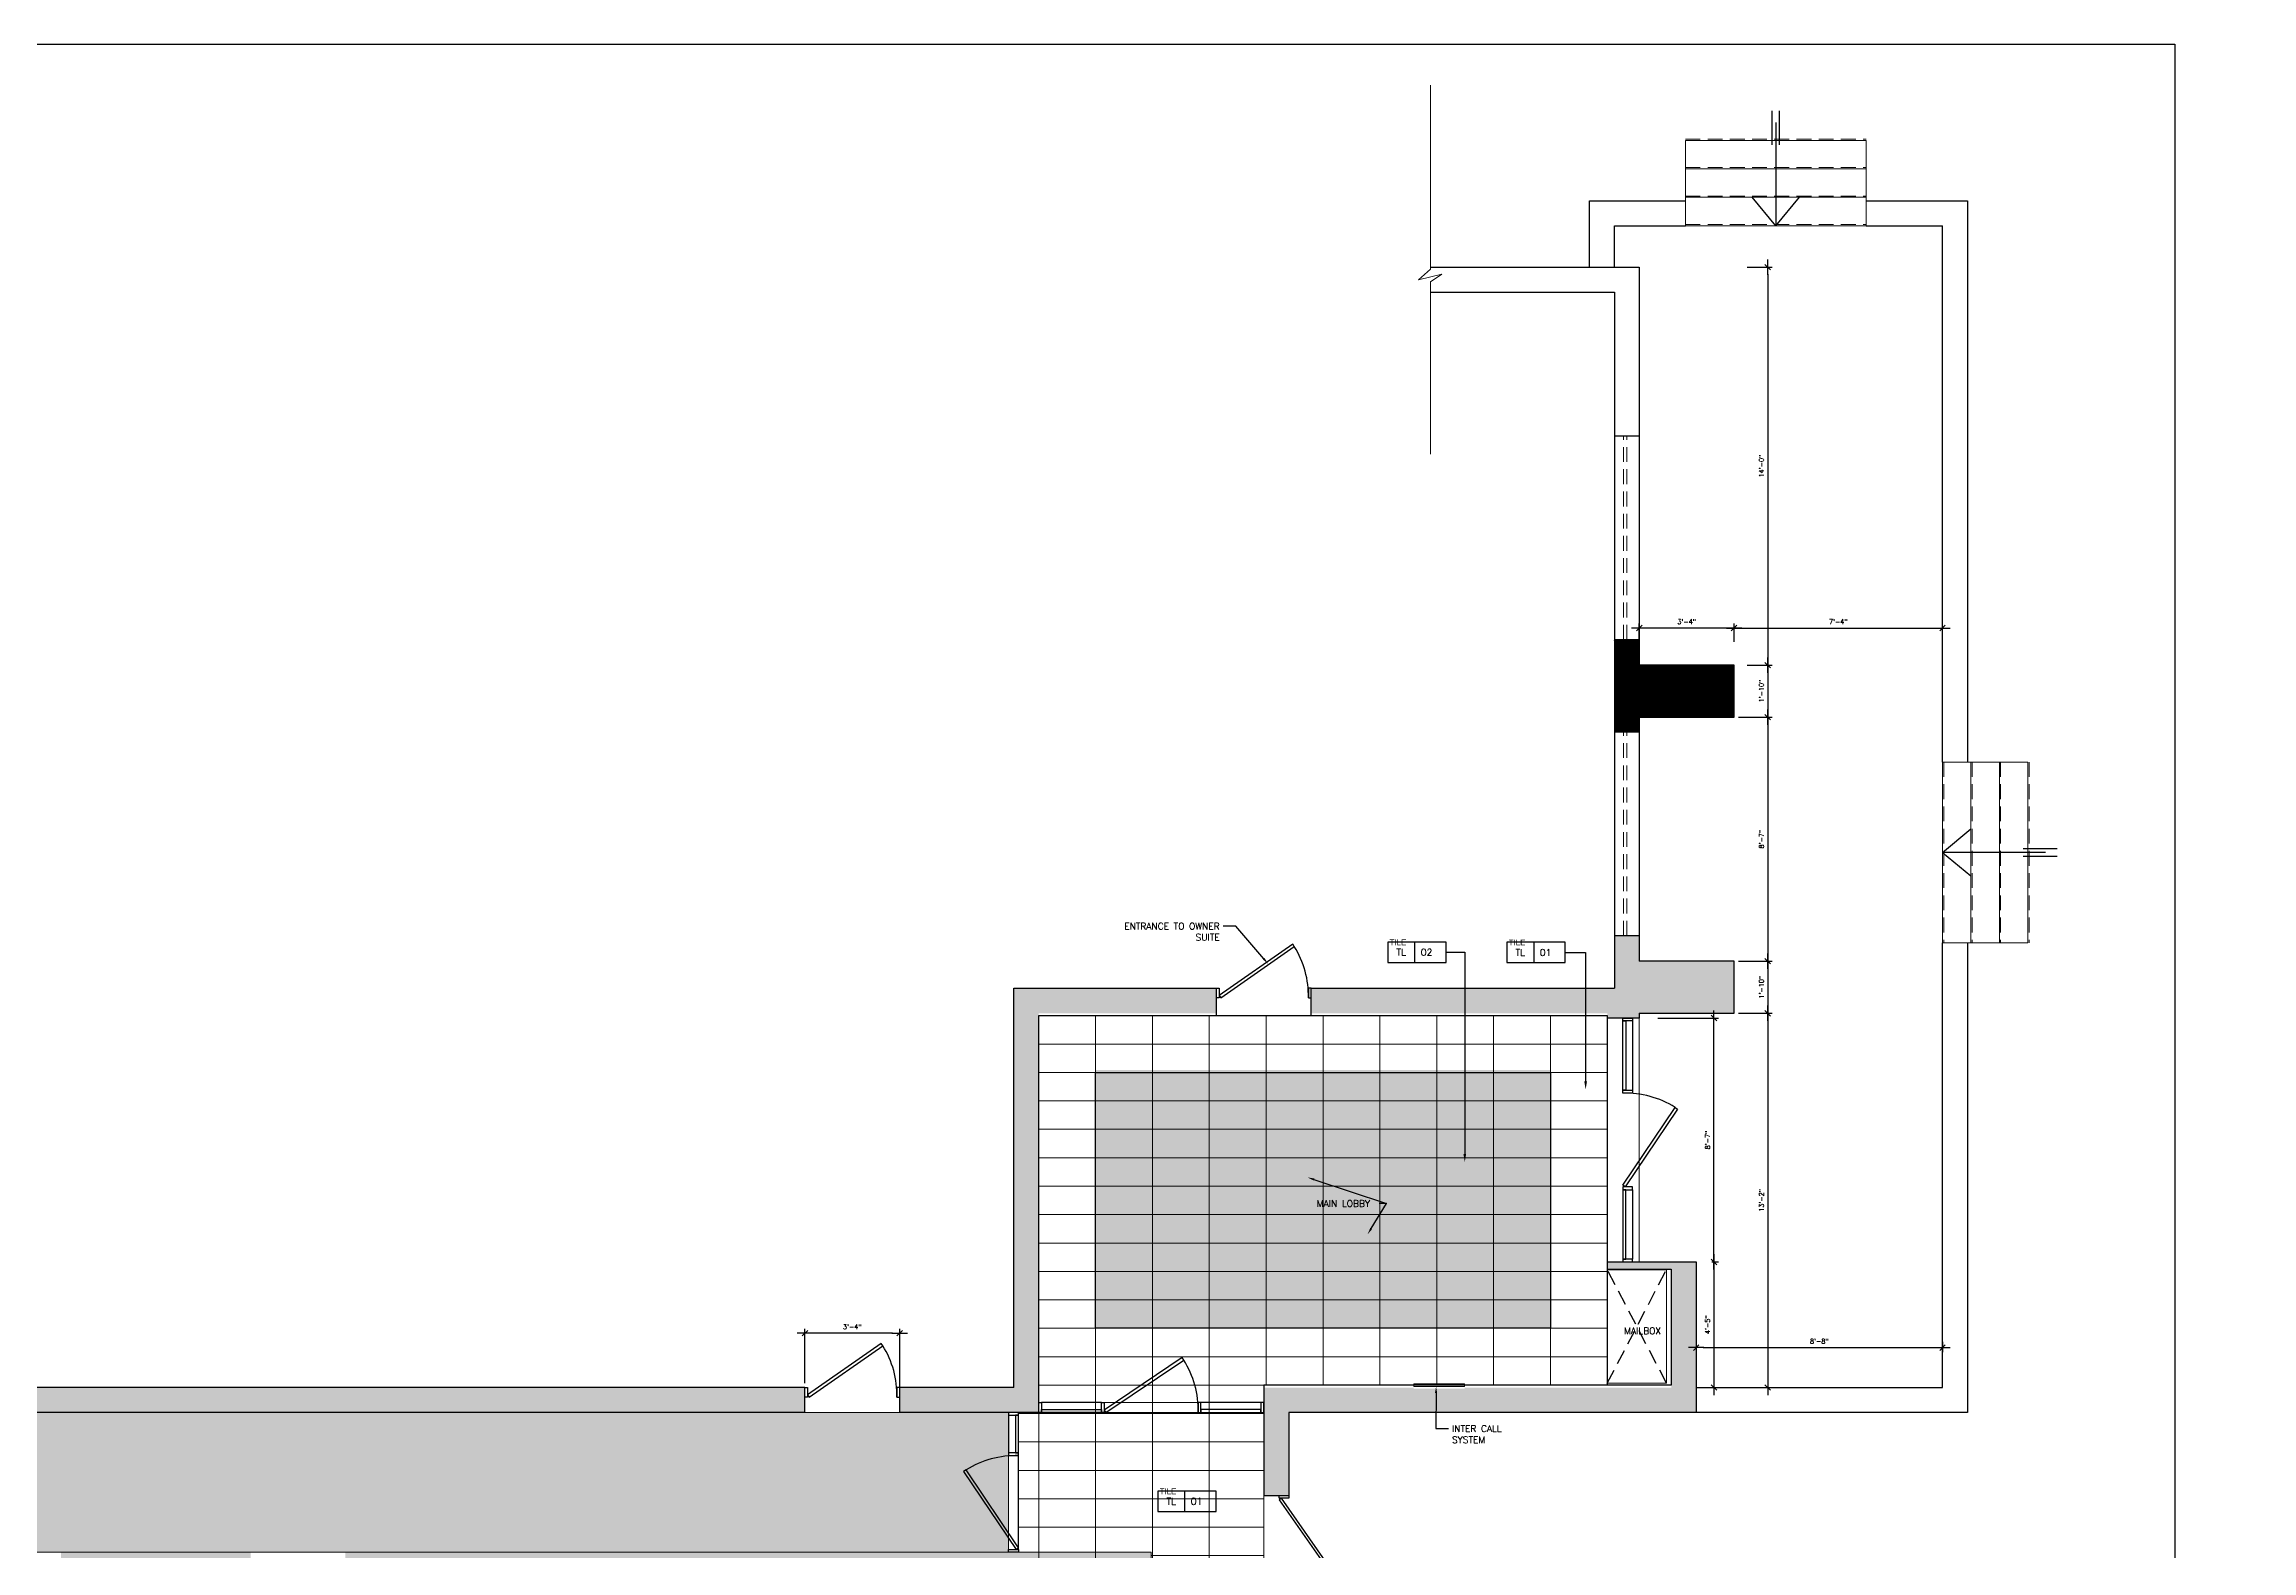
# Model space of a CAD drawing. Header units: inches. Extents: x -11160 to 9368, y -3485 to 2663.
# Drawn here: x 102 to 1034, y -1881 to -1245 of the extents above; entities that cross this region are included whole.
import ezdxf
from ezdxf import colors
from ezdxf.entities.mleader import LeaderData, LeaderLine
from ezdxf.enums import TextEntityAlignment as Align
from ezdxf.math import Vec2, Vec3

# ---------------------------------------------------------------- set-up
doc = ezdxf.new("R2018")
doc.units = ezdxf.units.IN
doc.header["$MEASUREMENT"] = 0
doc.linetypes.add('CENTER', pattern=[2, 1.25, -0.25, 0.25, -0.25])
doc.linetypes.add('HIDDEN', pattern=[0.375, 0.25, -0.125])
for name, color, linetype in [('A-WALL', 4, 'Continuous'), ('A-WINDOW', 1, 'Continuous'), ('MD-FF-HATCH-6', 8, 'Continuous'), ('SM-A-NOTE', 2, 'Continuous'), ('SM-COM-GRID', 8, 'CENTER'), ('SM-COM-PLUMBING', 2, 'Continuous'), ('SM-FF-HATCH', 8, 'Continuous'), ('SM-FF-IDEN', 2, 'Continuous'), ('SM-RCP-TEXT', 2, 'Continuous'), ('YP-DOOR', 1, 'Continuous')]:
    doc.layers.add(name, color=color, linetype=linetype)
doc.layers.add('D-D FLOOR', color=2, linetype='Continuous', lineweight=9)
doc.layers.add('I-8-Gray', color=1, linetype='Continuous', lineweight=9)
doc.styles.add('SM-LEADER-00', font='romans.shx')
doc.styles.add('SMI-24', font='romans.shx', dxfattribs={"height": 2})
doc.styles.add('SMM-1', font='romans.shx', dxfattribs={"height": 2})
doc.dimstyles.new('SMI-24', dxfattribs={"dimscale": 24, "dimtxt": 2, "dimasz": 0.125, "dimexe": 0.078125, "dimexo": 0.078125, "dimgap": 0.0625, "dimtad": 1, "dimdec": 3, "dimrnd": 0.25, "dimzin": 3, "dimdsep": 46, "dimlunit": 4, "dimtxsty": 'SMI-24', "dimblk": 'SMI-thick', "dimcen": 0.09375, "dimclrd": 1, "dimclre": 1, "dimclrt": 2, "dimadec": 0, "dimazin": 0, "dimtfac": 0.09375, "dimtdec": 3, "dimtmove": 2, "dimatfit": 3, "dimfxl": 0.078125, "dimfrac": 2, "dimtolj": 1, "dimtzin": 3, "dimarcsym": 0})

# ---------------------------------------------------------------- blocks, each defined once
blk = doc.blocks.new('SMI-thick')
at = {"color": 0, "linetype": 'Continuous'}
blk.add_line((-1.08, 0), (1.08, 0), dxfattribs=at)
at = {"color": 4, "linetype": 'Continuous'}
blk.add_line((0.39, 0.39), (-0.39, -0.39), dxfattribs=at)
blk = doc.blocks.new('*D369')
at = {"layer": 'A-WALL', "color": 1, "lineweight": -2, "transparency": 16777216}
for p, q in [((783.13, -1655.87), (808.64, -1655.87)), ((806.77, -1755.87), (806.77, -1658.87)), ((805.83, -1758.87), (808.64, -1758.87))]:
    blk.add_line(p, q, dxfattribs=at)
at = {"layer": 'Defpoints', "color": 0, "transparency": 16777216}
for p in [(781.25, -1655.87), (806.77, -1655.87), (803.95, -1758.87)]:
    blk.add_point(p, dxfattribs=at)
at = {"layer": 'A-WALL', "color": 1, "lineweight": -2, "transparency": 16777216, "xscale": 3, "yscale": 3, "zscale": 3}
for p, rotation in [((806.77, -1655.87), 90), ((806.77, -1758.87), 270)]:
    blk.add_blockref('SMI-thick', p, dxfattribs=dict(at, rotation=rotation))
at = {"layer": 'A-WALL', "color": 2, "transparency": 16777216, "insert": (804.08, -1707.37), "char_height": 2, "attachment_point": 5, "rotation": 90, "style": 'SMI-24'}
blk.add_mtext('\\A1;8\'-7"', dxfattribs=at)
blk = doc.blocks.new('*D370')
at = {"layer": 'A-WALL', "color": 1, "lineweight": -2, "transparency": 16777216}
for p, q in [((805.83, -1758.87), (808.64, -1758.87)), ((806.77, -1761.87), (806.77, -1808.87)), ((804.69, -1811.87), (808.64, -1811.87))]:
    blk.add_line(p, q, dxfattribs=at)
at = {"layer": 'Defpoints', "color": 0, "transparency": 16777216}
for p in [(803.95, -1758.87), (802.82, -1811.87), (806.77, -1811.87)]:
    blk.add_point(p, dxfattribs=at)
at = {"layer": 'A-WALL', "color": 1, "lineweight": -2, "transparency": 16777216, "xscale": 3, "yscale": 3, "zscale": 3}
for p, rotation in [((806.77, -1758.87), 90), ((806.77, -1811.87), 270)]:
    blk.add_blockref('SMI-thick', p, dxfattribs=dict(at, rotation=rotation))
at = {"layer": 'A-WALL', "color": 2, "transparency": 16777216, "insert": (804.08, -1785.37), "char_height": 2, "attachment_point": 5, "rotation": 90, "style": 'SMI-24'}
blk.add_mtext('\\A1;4\'-5"', dxfattribs=at)
blk = doc.blocks.new('*D331')
at = {"layer": 'A-WALL', "color": 1, "lineweight": -2, "transparency": 16777216}
for p, q in [((820.74, -1338.87), (831.34, -1338.87)), ((829.47, -1341.87), (829.47, -1503.87)), ((820.74, -1506.87), (831.34, -1506.87))]:
    blk.add_line(p, q, dxfattribs=at)
at = {"layer": 'Defpoints', "color": 0, "transparency": 16777216}
for p in [(818.86, -1338.87), (818.86, -1506.87), (829.47, -1506.87)]:
    blk.add_point(p, dxfattribs=at)
at = {"layer": 'A-WALL', "color": 1, "lineweight": -2, "transparency": 16777216, "xscale": 3, "yscale": 3, "zscale": 3}
for p, rotation in [((829.47, -1338.87), 90), ((829.47, -1506.87), 270)]:
    blk.add_blockref('SMI-thick', p, dxfattribs=dict(at, rotation=rotation))
at = {"layer": 'A-WALL', "color": 2, "transparency": 16777216, "insert": (826.78, -1422.87), "char_height": 2, "attachment_point": 5, "rotation": 90, "style": 'SMI-24'}
blk.add_mtext('\\A1;14\'-0"', dxfattribs=at)
blk = doc.blocks.new('*D332')
at = {"layer": 'A-WALL', "color": 1, "lineweight": -2, "transparency": 16777216}
for p, q in [((820.74, -1506.87), (831.34, -1506.87)), ((829.47, -1509.87), (829.47, -1525.87)), ((817.12, -1528.87), (831.34, -1528.87))]:
    blk.add_line(p, q, dxfattribs=at)
at = {"layer": 'Defpoints', "color": 0, "transparency": 16777216}
for p in [(818.86, -1506.87), (815.25, -1528.87), (829.47, -1528.87)]:
    blk.add_point(p, dxfattribs=at)
at = {"layer": 'A-WALL', "color": 1, "lineweight": -2, "transparency": 16777216, "xscale": 3, "yscale": 3, "zscale": 3}
for p, rotation in [((829.47, -1506.87), 90), ((829.47, -1528.87), 270)]:
    blk.add_blockref('SMI-thick', p, dxfattribs=dict(at, rotation=rotation))
at = {"layer": 'A-WALL', "color": 2, "transparency": 16777216, "insert": (826.78, -1517.87), "char_height": 2, "attachment_point": 5, "rotation": 90, "style": 'SMI-24'}
blk.add_mtext('\\A1;1\'-10"', dxfattribs=at)
blk = doc.blocks.new('*D333')
at = {"layer": 'A-WALL', "color": 1, "lineweight": -2, "transparency": 16777216}
for p, q in [((817.12, -1528.87), (831.34, -1528.87)), ((829.47, -1531.87), (829.47, -1628.87)), ((817.12, -1631.87), (831.34, -1631.87))]:
    blk.add_line(p, q, dxfattribs=at)
at = {"layer": 'Defpoints', "color": 0, "transparency": 16777216}
for p in [(815.25, -1528.87), (815.25, -1631.87), (829.47, -1631.87)]:
    blk.add_point(p, dxfattribs=at)
at = {"layer": 'A-WALL', "color": 1, "lineweight": -2, "transparency": 16777216, "xscale": 3, "yscale": 3, "zscale": 3}
for p, rotation in [((829.47, -1528.87), 90), ((829.47, -1631.87), 270)]:
    blk.add_blockref('SMI-thick', p, dxfattribs=dict(at, rotation=rotation))
at = {"layer": 'A-WALL', "color": 2, "transparency": 16777216, "insert": (826.78, -1580.37), "char_height": 2, "attachment_point": 5, "rotation": 90, "style": 'SMI-24'}
blk.add_mtext('\\A1;8\'-7"', dxfattribs=at)
blk = doc.blocks.new('*D334')
at = {"layer": 'A-WALL', "color": 1, "lineweight": -2, "transparency": 16777216}
for p, q in [((817.12, -1631.87), (831.34, -1631.87)), ((829.47, -1634.87), (829.47, -1650.87)), ((817.12, -1653.87), (831.34, -1653.87))]:
    blk.add_line(p, q, dxfattribs=at)
at = {"layer": 'Defpoints', "color": 0, "transparency": 16777216}
for p in [(815.25, -1631.87), (815.25, -1653.87), (829.47, -1653.87)]:
    blk.add_point(p, dxfattribs=at)
at = {"layer": 'A-WALL', "color": 1, "lineweight": -2, "transparency": 16777216, "xscale": 3, "yscale": 3, "zscale": 3}
for p, rotation in [((829.47, -1631.87), 90), ((829.47, -1653.87), 270)]:
    blk.add_blockref('SMI-thick', p, dxfattribs=dict(at, rotation=rotation))
at = {"layer": 'A-WALL', "color": 2, "transparency": 16777216, "insert": (826.78, -1642.87), "char_height": 2, "attachment_point": 5, "rotation": 90, "style": 'SMI-24'}
blk.add_mtext('\\A1;1\'-10"', dxfattribs=at)
blk = doc.blocks.new('*D335')
at = {"layer": 'A-WALL', "color": 1, "lineweight": -2, "transparency": 16777216}
for p, q in [((817.12, -1653.87), (831.34, -1653.87)), ((829.47, -1656.87), (829.47, -1808.87)), ((815.49, -1811.87), (831.34, -1811.87))]:
    blk.add_line(p, q, dxfattribs=at)
at = {"layer": 'Defpoints', "color": 0, "transparency": 16777216}
for p in [(815.25, -1653.87), (813.61, -1811.87), (829.47, -1811.87)]:
    blk.add_point(p, dxfattribs=at)
at = {"layer": 'A-WALL', "color": 1, "lineweight": -2, "transparency": 16777216, "xscale": 3, "yscale": 3, "zscale": 3}
for p, rotation in [((829.47, -1653.87), 90), ((829.47, -1811.87), 270)]:
    blk.add_blockref('SMI-thick', p, dxfattribs=dict(at, rotation=rotation))
at = {"layer": 'A-WALL', "color": 2, "transparency": 16777216, "insert": (826.78, -1732.87), "char_height": 2, "attachment_point": 5, "rotation": 90, "style": 'SMI-24'}
blk.add_mtext('\\A1;13\'-2"', dxfattribs=at)
blk = doc.blocks.new('*D336')
at = {"layer": 'A-WALL', "color": 1, "lineweight": -2, "transparency": 16777216}
for p, q in [((799.25, -1792.53), (799.25, -1796.89)), ((802.25, -1795.02), (900.25, -1795.02)), ((903.25, -1792.53), (903.25, -1796.89))]:
    blk.add_line(p, q, dxfattribs=at)
at = {"layer": 'Defpoints', "color": 0, "transparency": 16777216}
for p in [(799.25, -1790.65), (903.25, -1790.65), (903.25, -1795.02)]:
    blk.add_point(p, dxfattribs=at)
at = {"layer": 'A-WALL', "color": 1, "lineweight": -2, "transparency": 16777216, "xscale": 3, "yscale": 3, "zscale": 3, "rotation": 180}
blk.add_blockref('SMI-thick', (799.25, -1795.02), dxfattribs=at)
at = {"layer": 'A-WALL', "color": 1, "lineweight": -2, "transparency": 16777216, "xscale": 3, "yscale": 3, "zscale": 3}
blk.add_blockref('SMI-thick', (903.25, -1795.02), dxfattribs=at)
at = {"layer": 'A-WALL', "color": 2, "transparency": 16777216, "insert": (851.25, -1792.33), "char_height": 2, "attachment_point": 5, "style": 'SMI-24'}
blk.add_mtext('\\A1;8\'-8"', dxfattribs=at)
blk = doc.blocks.new('*D337')
at = {"layer": 'A-WALL', "color": 1, "lineweight": -2, "transparency": 16777216}
for p, q in [((775.25, -1497.01), (775.25, -1489.36)), ((815.25, -1497.01), (815.25, -1489.36)), ((812.25, -1491.23), (778.25, -1491.23))]:
    blk.add_line(p, q, dxfattribs=at)
at = {"layer": 'Defpoints', "color": 0, "transparency": 16777216}
for p in [(775.25, -1491.23), (775.25, -1498.89), (815.25, -1498.89)]:
    blk.add_point(p, dxfattribs=at)
at = {"layer": 'A-WALL', "color": 1, "lineweight": -2, "transparency": 16777216, "xscale": 3, "yscale": 3, "zscale": 3, "rotation": 180}
blk.add_blockref('SMI-thick', (775.25, -1491.23), dxfattribs=at)
at = {"layer": 'A-WALL', "color": 1, "lineweight": -2, "transparency": 16777216, "xscale": 3, "yscale": 3, "zscale": 3}
blk.add_blockref('SMI-thick', (815.25, -1491.23), dxfattribs=at)
at = {"layer": 'A-WALL', "color": 2, "transparency": 16777216, "insert": (795.25, -1488.54), "char_height": 2, "attachment_point": 5, "style": 'SMI-24'}
blk.add_mtext('\\A1;3\'-4"', dxfattribs=at)
blk = doc.blocks.new('*D338')
at = {"layer": 'A-WALL', "color": 1, "lineweight": -2, "transparency": 16777216}
for p, q in [((815.25, -1497.01), (815.25, -1489.36)), ((818.25, -1491.23), (900.25, -1491.23))]:
    blk.add_line(p, q, dxfattribs=at)
at = {"layer": 'Defpoints', "color": 0, "transparency": 16777216}
for p in [(815.25, -1498.89), (903.25, -1491.23), (903.25, -1491.23)]:
    blk.add_point(p, dxfattribs=at)
at = {"layer": 'A-WALL', "color": 1, "lineweight": -2, "transparency": 16777216, "xscale": 3, "yscale": 3, "zscale": 3, "rotation": 180}
blk.add_blockref('SMI-thick', (815.25, -1491.23), dxfattribs=at)
at = {"layer": 'A-WALL', "color": 1, "lineweight": -2, "transparency": 16777216, "xscale": 3, "yscale": 3, "zscale": 3}
blk.add_blockref('SMI-thick', (903.25, -1491.23), dxfattribs=at)
at = {"layer": 'A-WALL', "color": 2, "transparency": 16777216, "insert": (859.25, -1488.54), "char_height": 2, "attachment_point": 5, "style": 'SMI-24'}
blk.add_mtext('\\A1;7\'-4"', dxfattribs=at)
blk = doc.blocks.new('*D368')
at = {"layer": 'A-WALL', "color": 1, "lineweight": -2, "transparency": 16777216}
for p, q in [((423.06, -1810), (423.06, -1787.05)), ((460.06, -1788.93), (426.06, -1788.93)), ((463.06, -1820.56), (463.06, -1787.05))]:
    blk.add_line(p, q, dxfattribs=at)
at = {"layer": 'Defpoints', "color": 0, "transparency": 16777216}
for p in [(423.06, -1788.93), (423.06, -1811.87), (463.06, -1822.43)]:
    blk.add_point(p, dxfattribs=at)
at = {"layer": 'A-WALL', "color": 1, "lineweight": -2, "transparency": 16777216, "xscale": 3, "yscale": 3, "zscale": 3, "rotation": 180}
blk.add_blockref('SMI-thick', (423.06, -1788.93), dxfattribs=at)
at = {"layer": 'A-WALL', "color": 1, "lineweight": -2, "transparency": 16777216, "xscale": 3, "yscale": 3, "zscale": 3}
blk.add_blockref('SMI-thick', (463.06, -1788.93), dxfattribs=at)
at = {"layer": 'A-WALL', "color": 2, "transparency": 16777216, "insert": (443.06, -1786.24), "char_height": 2, "attachment_point": 5, "style": 'SMI-24'}
blk.add_mtext('\\A1;3\'-4"', dxfattribs=at)
blk = doc.blocks.new('*U372')
at = {"color": 1}
blk.add_line((7.93, 3.02), (7.93, -2.98), dxfattribs=at)
at = {"color": 0}
blk.add_lwpolyline([(0, -2.98), (17.23, -2.98), (17.23, 3.02), (0, 3.02)], close=True, dxfattribs=at)
at = {"color": 1, "linetype": 'ByBlock'}
for points in [[(17.23, 0.02), (22.71, 0.02)], [(22.71, 0.02), (22.71, -59.43)]]:
    blk.add_lwpolyline(points, dxfattribs=at)
blk.add_lwpolyline([(22.71, -59.43, 0.8, 0, 0), (22.71, -61.84, 0, 0, 0)], format="xyseb", dxfattribs=at)
at = {"color": 2, "lineweight": 30, "flags": 104}
blk.add_attdef('NAME', text='', height=2, dxfattribs=at).set_placement((0.57, 3.83), align=Align.BOTTOM_LEFT)
at = {"color": 2, "style": 'SMM-1'}
blk.add_attdef('TYP', text='', height=2, dxfattribs=at).set_placement((3.96, 0.02), align=Align.MIDDLE_CENTER)
blk.add_attdef('XXX', text='', height=2, dxfattribs=at).set_placement((9.73, 0.02), align=Align.MIDDLE_LEFT)
blk = doc.blocks.new('*U373')
at = {"color": 1}
blk.add_line((7.93, 3.02), (7.93, -2.98), dxfattribs=at)
at = {"color": 0}
blk.add_lwpolyline([(0, -2.98), (17.23, -2.98), (17.23, 3.02), (0, 3.02)], close=True, dxfattribs=at)
at = {"color": 1, "linetype": 'ByBlock'}
for points in [[(17.23, 0.02), (23.24, 0.02)], [(23.24, 0.02), (23.24, -37.95)]]:
    blk.add_lwpolyline(points, dxfattribs=at)
blk.add_lwpolyline([(23.24, -37.95, 0.8, 0, 0), (23.24, -40.36, 0, 0, 0)], format="xyseb", dxfattribs=at)
at = {"color": 2, "lineweight": 30, "flags": 104}
blk.add_attdef('NAME', text='', height=2, dxfattribs=at).set_placement((0.57, 3.83), align=Align.BOTTOM_LEFT)
at = {"color": 2, "style": 'SMM-1'}
blk.add_attdef('TYP', text='', height=2, dxfattribs=at).set_placement((3.96, 0.02), align=Align.MIDDLE_CENTER)
blk.add_attdef('XXX', text='', height=2, dxfattribs=at).set_placement((9.73, 0.02), align=Align.MIDDLE_LEFT)
blk = doc.blocks.new('*U374')
at = {"color": 1}
blk.add_line((7.93, 3.02), (7.93, -2.98), dxfattribs=at)
at = {"color": 0}
blk.add_lwpolyline([(0, -2.98), (17.23, -2.98), (17.23, 3.02), (0, 3.02)], close=True, dxfattribs=at)
at = {"color": 2, "lineweight": 30, "flags": 104}
blk.add_attdef('NAME', text='', height=2, dxfattribs=at).set_placement((0.57, 3.83), align=Align.BOTTOM_LEFT)
at = {"color": 2, "style": 'SMM-1'}
blk.add_attdef('TYP', text='', height=2, dxfattribs=at).set_placement((3.96, 0.02), align=Align.MIDDLE_CENTER)
blk.add_attdef('XXX', text='', height=2, dxfattribs=at).set_placement((9.73, 0.02), align=Align.MIDDLE_LEFT)

msp = doc.modelspace()

# ---------------------------------------------------------------- hatches: boundary and pattern name
at = {"layer": 'A-WALL'}
h = msp.add_hatch(dxfattribs=at)
h.set_pattern_fill('DOTS', color=8, scale=20, angle=315)
h.paths.add_polyline_path([(545.74662, -1786.87117), (737.74662, -1786.87117), (737.74662, -1677.87117), (545.74662, -1677.87117)])
at = {"layer": 'D-D FLOOR'}
h = msp.add_hatch(dxfattribs=at)
h.set_pattern_fill('ANSI31', color=256, scale=96, angle=315)
h.set_pattern_definition([(0, (737.747, -1726.871), (3e-15, 12), [])])
h.paths.add_polyline_path([(521.74662, -1786.87117), (521.74662, -1795.26906), (521.74662, -1822.43224), (513.24661, -1822.43224), (513.24661, -1822.43224), (513.24662, -1880.8391), (569.24662, -1881.43224), (569.24662, -2001.43224), (616.74662, -2001.43224), (616.74662, -1811.87117), (761.74662, -1811.87117), (761.74662, -1653.8721), (521.74662, -1654.3745)])
h = msp.add_hatch(dxfattribs=at)
h.set_pattern_fill('ANSI31', color=256, scale=192, angle=45)
h.set_pattern_definition([(90, (641.747, -1677.87), (-24, 0), [])])
h.paths.add_polyline_path([(634.34231, -1714.38494), (636.64231, -1714.38494), (549.19662, -1714.19644), (546.89662, -1714.19644)], flags=16)
h.paths.add_polyline_path([(761.74662, -1810.87117), (761.74662, -1654.87117), (513.24661, -1654.87118), (513.24661, -2000.69513), (616.74662, -2000.69513), (616.74662, -1810.87117)])
h = msp.add_hatch(dxfattribs=at)
h.set_pattern_fill('GEOL4', color=8, scale=20, pattern_type=2)
h.set_pattern_definition([(0, (0, 2), (10, 4), [8, -12]), (90, (2, 0), (-10, 4), [2, -8, 2, -4]), (90, (6, 2), (-10, 4), [2, -4, 2, -8]), (90, (0.6, 1.1), (-2.5, 10), [0, -1.8, 0, -2.2, 0, -2]), (90, (1.8, 0.9), (-2.5, 10), [0, -1.8, 0, -1.8, 0, -2.4])])
h.paths.add_polyline_path([(509.06126, -1822.43224), (-663.93873, -1822.43224), (-663.93873, -1881.43224), (509.06126, -1881.43224)])
at = {"layer": 'SM-COM-GRID'}
h = msp.add_hatch(dxfattribs=at)
h.set_pattern_fill('ANSI31', color=256)
h.paths.add_polyline_path([(815.24662, -1506.87117), (775.24662, -1506.87117), (775.24662, -1496.08522), (764.74662, -1496.08522), (764.74662, -1535.01462), (775.24662, -1535.01462), (775.24662, -1528.87117), (815.24662, -1528.87117)])
h = msp.add_hatch(dxfattribs=at)
h.set_pattern_fill('ANSI31', color=256)
h.paths.add_polyline_path([(521.74662, -1653.87117), (596.74662, -1653.87117), (596.74662, -1643.3101), (511.18555, -1643.3101), (511.18555, -1811.87117), (463.06126, -1811.87117), (463.06126, -1815.97374), (463.06126, -1822.43224), (509.06126, -1822.43224), (521.74662, -1822.43224)])
h.paths.add_polyline_path([(701.58013, -1643.3101), (636.74662, -1643.3101), (636.74662, -1647.41268), (636.74662, -1653.87117), (701.58013, -1653.87117)])
h.paths.add_polyline_path([(752.59653, -1643.3101), (701.58013, -1643.3101), (701.58013, -1653.87117), (752.59653, -1653.87117)])
h.paths.add_polyline_path([(815.24662, -1631.87117), (775.24662, -1631.87117), (775.24662, -1621.08522), (764.74662, -1621.08522), (764.74662, -1643.3101), (752.59653, -1643.3101), (752.59653, -1653.87117), (761.74662, -1653.87117), (761.74662, -1655.87117), (775.24662, -1655.87117), (775.24662, -1653.87117), (815.24662, -1653.87117)])
h.paths.add_polyline_path([(799.24662, -1758.87117), (761.74662, -1758.87117), (761.74662, -1761.93399), (788.74662, -1761.93399), (788.74662, -1811.87117), (701.4761, -1811.87117), (701.4761, -1812.41768), (680.01714, -1812.41768), (680.01714, -1811.87117), (616.74662, -1811.87117), (616.74662, -1857.43224), (627.30769, -1857.43224), (627.30769, -1822.43224), (799.24662, -1822.43224)])
h.paths.add_polyline_path([(627.30769, -1897.43224), (623.20512, -1897.43224), (616.74662, -1897.43224), (616.74662, -2001.43224), (616.74662, -2137.61759), (627.30769, -2137.61759)])
h.paths.add_polyline_path([(569.24662, -1881.43224), (521.74662, -1881.43224), (521.74662, -1886.43224), (564.24662, -1886.43224), (564.24662, -1897.93224), (569.24662, -1897.93224)])
h.paths.add_polyline_path([(569.24662, -1925.43224), (566.4261, -1925.43224), (564.24662, -1925.43224), (564.24662, -1983.8768), (569.24662, -1980.88755)])
h.paths.add_polyline_path([(569.24662, -1980.88755), (564.24662, -1983.8768), (564.24662, -2001.43224), (569.24662, -2001.43224)])
h.paths.add_polyline_path([(423.06126, -1811.87117), (18.06126, -1811.87117), (18.06126, -1815.97374), (18.06126, -1822.43224), (423.06126, -1822.43224)])
h.paths.add_polyline_path([(-21.93874, -1811.87117), (-66.93874, -1811.87117), (-66.93874, -1822.43224), (-21.93874, -1822.43224)])
h.paths.add_polyline_path([(-185.99981, -1569.87117), (-162.99981, -1569.87117), (-162.99981, -1559.3101), (-196.56087, -1559.3101), (-196.56087, -1811.87117), (-185.99981, -1811.87117)])
h.paths.add_polyline_path([(-108.99981, -1747.37117), (-185.99981, -1747.37117), (-185.99981, -1752.37117), (-108.99981, -1752.37117)])
h.paths.add_polyline_path([(-108.99981, -1780.37117), (-111.87161, -1780.37117), (-113.99981, -1780.37117), (-113.99981, -1811.87117), (-108.99981, -1811.87117)])
h.paths.add_polyline_path([(-44.43874, -1559.3101), (-90.99981, -1559.3101), (-90.99981, -1569.87117), (-54.99981, -1569.87117), (-54.99981, -1811.87117), (-44.43874, -1811.87117)])
h.paths.add_polyline_path([(-106.93874, -1811.87117), (-518.93874, -1811.87117), (-518.93874, -1815.97374), (-518.93874, -1822.43224), (-106.93874, -1822.43224), (-106.93874, -1818.32967)])
h.paths.add_polyline_path([(-141.93873, -1887.89074), (-141.93873, -1881.43224), (-591.93873, -1881.43224), (-591.93873, -1891.99331), (-141.93873, -1891.99331)])
h.paths.add_polyline_path([(69.06127, -1887.89074), (69.06127, -1881.43224), (-101.93873, -1881.43224), (-101.93873, -1891.99331), (69.06127, -1891.99331)])
h.paths.add_polyline_path([(189.06127, -1887.89074), (189.06127, -1881.43224), (109.06127, -1881.43224), (109.06127, -1891.99331), (189.06127, -1891.99331)])
h.paths.add_polyline_path([(521.74662, -1881.43224), (513.24662, -1881.43224), (229.06127, -1881.43224), (229.06127, -1891.99331), (511.18555, -1891.99331), (511.18555, -2137.61759), (521.74662, -2137.61759), (521.74662, -2133.43224)])

# ---------------------------------------------------------------- linework, layer by layer
at = {"layer": 'A-WALL'}
for p, q in [((687.1617, -1338.87117), (775.24662, -1338.87117)), ((687.11198, -1349.37117), (764.74662, -1349.37117)), ((764.74662, -1349.37117), (764.74662, -1643.3101)), ((764.74662, -1410.01462), (775.24662, -1410.01462)), ((764.74662, -1496.08522), (775.24662, -1496.08522)), ((764.74662, -1535.01462), (775.24662, -1535.01462)), ((764.74662, -1621.08522), (775.24662, -1621.08522)), ((511.18555, -1811.87117), (511.18555, -1643.3101)), ((511.18555, -1643.3101), (596.74662, -1643.3101)), ((761.74662, -1654.87117), (761.74662, -1655.87117)), ((761.74662, -1758.87117), (761.74662, -1810.87117)), ((423.06126, -1811.87117), (18.06126, -1811.87117)), ((423.06126, -1822.43224), (423.06126, -1811.87117)), ((511.18555, -1811.87117), (463.06126, -1811.87117)), ((463.06126, -1822.43224), (463.06126, -1811.87117)), ((423.06126, -1822.43224), (18.06126, -1822.43224)), ((521.74662, -1822.43224), (463.06126, -1822.43224)), ((549.43649, -1822.43225), (589.05675, -1822.43224)), ((799.24662, -1822.43224), (627.30769, -1822.43224)), ((513.24662, -1880.24596), (513.24661, -1840.6257))]:
    msp.add_line(p, q, dxfattribs=at)
at = {"layer": 'A-WALL', "color": 2}
msp.add_line((799.24662, -1811.87117), (903.24662, -1811.87117), dxfattribs=at)
for points in [[(754.24662, -1338.87117), (754.24662, -1310.84414), (794.75128, -1310.84414)], [(871.00344, -1310.84414), (913.74662, -1310.84414), (913.74662, -1547.82349)], [(764.74662, -1338.87117), (764.74662, -1321.34414), (794.75128, -1321.34414)], [(871.00344, -1321.34414), (903.24662, -1321.34414)], [(903.24662, -1547.82349), (903.24662, -1321.34414)], [(913.74662, -1624.07564), (913.74662, -1822.43224), (799.24662, -1822.43224)], [(903.24662, -1811.87117), (903.24662, -1624.07564)]]:
    msp.add_lwpolyline(points, dxfattribs=at)
at = {"layer": 'A-WALL'}
for points in [[(775.24662, -1338.87117), (775.24662, -1506.87117)], [(775.24662, -1528.87117), (815.24662, -1528.87117), (815.24662, -1506.87117), (775.24662, -1506.87117)], [(775.24662, -1528.87117), (775.24662, -1631.87117)], [(775.24662, -1653.87117), (815.24662, -1653.87117), (815.24662, -1631.87117), (775.24662, -1631.87117)], [(596.74662, -1654.87117), (596.74662, -1643.3101)], [(636.74662, -1654.87117), (636.74662, -1643.3101)], [(636.74662, -1643.3101), (764.74662, -1643.3101)], [(521.74662, -1822.43224), (521.74662, -1654.87117), (596.74662, -1654.87117)], [(636.74662, -1654.87117), (761.74662, -1654.87117)], [(775.24662, -1653.87117), (775.24662, -1655.87117), (761.74662, -1655.87117)], [(761.74662, -1758.87117), (799.24662, -1758.87117)], [(799.24662, -1758.87117), (799.24662, -1822.43224)], [(788.74662, -1761.93399), (788.74662, -1810.87117), (616.74662, -1810.87117)], [(761.74662, -1761.93399), (788.74662, -1761.93399)], [(616.74662, -1810.87117), (616.74662, -1857.43224)], [(627.30769, -1822.43224), (627.30769, -1857.43224)], [(616.74662, -1857.43224), (627.30769, -1857.43224)], [(616.74662, -1857.43224), (627.30769, -1857.43224)]]:
    msp.add_lwpolyline(points, dxfattribs=at)
msp.add_lwpolyline([(545.74662, -1678.87117), (737.74662, -1678.87117), (737.74662, -1786.87117), (545.74662, -1786.87117)], close=True, dxfattribs=at)
at = {"layer": 'A-WALL', "color": 8}
for centre, radius, start, end in [((596.67791, -1646.38131), 38.91955, 358.48149077, 32.12821955), ((769.2978, -1727.25166), 39.70483, 57.87178045, 91.51850923), ((422.99256, -1814.94238), 38.91955, 358.48149077, 32.12821955), ((549.36639, -1821.38007), 39.70483, 358.48149077, 32.12821955), ((512.19445, -1880.31605), 39.70483, 88.48149077, 122.12821955)]:
    msp.add_arc(centre, radius, start, end, dxfattribs=at)
at = {"layer": 'A-WINDOW', "color": 3}
for points in [[(597.90944, -1643.3101), (597.90944, -1647.41268), (596.74662, -1647.41268), (596.74662, -1643.3101)], [(635.5838, -1643.3101), (635.5838, -1647.41268), (636.74662, -1647.41268), (636.74662, -1643.3101)], [(772.43098, -1657.05746), (768.24564, -1657.05746), (768.24564, -1655.87117), (772.43098, -1655.87117)], [(772.43098, -1687.56131), (768.24564, -1687.56131), (768.24564, -1686.37502), (772.43098, -1686.37502)], [(772.43098, -1727.18157), (768.24563, -1727.18157), (768.24563, -1728.36786), (772.43098, -1728.36786)], [(772.43098, -1757.73742), (768.24564, -1757.73742), (768.24564, -1758.87117), (772.43098, -1758.87117)], [(424.22409, -1811.87117), (424.22409, -1815.97374), (423.06126, -1815.97374), (423.06126, -1811.87117)], [(461.89844, -1811.87117), (461.89844, -1815.97374), (463.06126, -1815.97374), (463.06126, -1811.87117)], [(509.06126, -1823.61853), (513.24661, -1823.61853), (513.24661, -1822.43224), (509.06126, -1822.43224)], [(522.88037, -1818.24689), (522.88037, -1822.43224), (521.74662, -1822.43224), (521.74662, -1818.24689)], [(549.43649, -1818.2469), (549.43649, -1822.43225), (548.2502, -1822.43225), (548.2502, -1818.2469)], [(589.05675, -1818.24689), (589.05675, -1822.43224), (590.24303, -1822.43224), (590.24303, -1818.24689)], [(615.56033, -1818.24689), (615.56033, -1822.43224), (616.74662, -1822.43224), (616.74662, -1818.24689)], [(509.06126, -1840.6257), (513.24661, -1840.6257), (513.24661, -1839.43941), (509.06126, -1839.43941)], [(627.30769, -1858.59506), (623.20512, -1858.59506), (623.20512, -1857.43224), (627.30769, -1857.43224)], [(509.06127, -1880.24596), (513.24662, -1880.24596), (513.24662, -1881.43224), (509.06127, -1881.43224)]]:
    msp.add_lwpolyline(points, close=True, dxfattribs=at)
at = {"layer": 'D-D FLOOR'}
for p, q in [((794.75128, -1285.34414), (871.00344, -1285.34414)), ((794.75128, -1297.34414), (871.00344, -1297.34414)), ((794.75128, -1309.34414), (871.00344, -1309.34414)), ((794.75128, -1321.34414), (871.00344, -1321.34414)), ((903.24662, -1547.82349), (903.24662, -1624.07564)), ((915.24662, -1547.82349), (915.24662, -1624.07564)), ((927.24662, -1547.82349), (927.24662, -1624.07564)), ((939.24662, -1547.82349), (939.24662, -1624.07564)), ((775.24662, -1655.87117), (775.24662, -1758.87117))]:
    msp.add_line(p, q, dxfattribs=at)
for points in [[(794.75128, -1321.34414), (794.75128, -1285.34414)], [(871.00344, -1321.34414), (871.00344, -1285.34414)], [(903.24662, -1547.82349), (939.24662, -1547.82349)], [(903.24662, -1624.07564), (939.24662, -1624.07564)], [(513.24661, -1822.43224), (616.74662, -1822.43224), (616.74662, -2001.43224), (569.24662, -2001.43224), (569.24662, -1881.43224), (513.24662, -1881.43224), (513.24661, -1822.43224)]]:
    msp.add_lwpolyline(points, dxfattribs=at)
for points in [[(545.74662, -1678.87117), (737.74662, -1678.87117), (737.74662, -1786.87117), (545.74662, -1786.87117)], [(509.06126, -1822.43224), (-663.93873, -1822.43224), (-663.93873, -1881.43224), (509.06126, -1881.43224)], [(521.74662, -1818.24689), (616.74662, -1818.24689), (616.74662, -1822.43224), (521.74662, -1822.43224)]]:
    msp.add_lwpolyline(points, close=True, dxfattribs=at)
at = {"layer": 'Defpoints', "color": 6}
msp.add_lwpolyline([(-1452.05082, -1244.69319), (1001.30141, -1244.69319), (1001.30141, -2238.22761), (-1452.05082, -2238.22761)], close=True, dxfattribs=at)
at = {"layer": 'I-8-Gray', "linetype": 'HIDDEN', "ltscale": 25}
for p, q in [((794.75128, -1284.84414), (871.00344, -1284.84414)), ((794.75128, -1296.84414), (871.00344, -1296.84414)), ((794.75128, -1308.84414), (871.00344, -1308.84414)), ((794.75128, -1320.84414), (871.00344, -1320.84414)), ((768.57866, -1496.08522), (768.57866, -1410.01462)), ((769.99662, -1496.08522), (769.99662, -1410.01462)), ((768.57866, -1621.08522), (768.57866, -1535.01462)), ((769.99662, -1621.08522), (769.99662, -1535.01462)), ((903.74662, -1547.82349), (903.74662, -1624.07564)), ((915.74662, -1547.82349), (915.74662, -1624.07564)), ((927.74662, -1547.82349), (927.74662, -1624.07564)), ((939.74662, -1547.82349), (939.74662, -1624.07564))]:
    msp.add_line(p, q, dxfattribs=at)
at = {"layer": 'I-8-Gray'}
msp.add_lwpolyline([(687.11198, -1417.78424), (687.11198, -1345.11684), (691.85456, -1341.82669), (681.99363, -1344.26013), (687.1617, -1339.69), (687.1617, -1262.03782)], dxfattribs=at)
for points in [[(761.74662, -1762.11933), (761.74662, -1810.05651), (786.74662, -1810.05651), (786.74662, -1762.11933)], [(680.01714, -1810.32466), (701.4761, -1810.32466), (701.4761, -1811.41768), (680.01714, -1811.41768)]]:
    msp.add_lwpolyline(points, close=True, dxfattribs=at)
at = {"layer": 'MD-FF-HATCH-6'}
for p, q in [((831.28939, -1287.26897), (831.28939, -1272.89621)), ((834.46533, -1287.26897), (834.46533, -1272.89621)), ((937.32179, -1584.3616), (951.69454, -1584.3616)), ((937.32179, -1587.53753), (951.69454, -1587.53753))]:
    msp.add_line(p, q, dxfattribs=at)
for points in [[(832.87736, -1277.84147), (832.87736, -1321.34414)], [(832.87736, -1321.34414), (822.94435, -1309.34414)], [(832.87736, -1321.34414), (842.81037, -1309.34414)], [(903.24662, -1585.94956), (915.24662, -1576.01656)], [(946.74928, -1585.94956), (903.24662, -1585.94956)], [(903.24662, -1585.94956), (915.24662, -1595.88257)]]:
    msp.add_lwpolyline(points, dxfattribs=at)
at = {"layer": 'SM-COM-PLUMBING'}
msp.add_lwpolyline([(521.74662, -1822.43224), (521.74662, -1654.87117), (761.74662, -1654.87117), (761.74662, -1810.87117), (616.74662, -1810.87117), (616.74662, -1822.87117)], dxfattribs=at)
at = {"layer": 'SM-FF-HATCH', "linetype": 'HIDDEN', "ltscale": 25}
for p, q in [((786.74662, -1810.05651), (761.74662, -1762.11933)), ((761.74662, -1810.05651), (786.74662, -1762.11933))]:
    msp.add_line(p, q, dxfattribs=at)
at = {"layer": 'YP-DOOR'}
for p, q in [((772.43098, -1657.05746), (772.43098, -1686.37502)), ((772.43098, -1728.36786), (772.43098, -1757.73742)), ((509.06126, -1823.61853), (509.06126, -1839.43941)), ((548.2502, -1818.24689), (522.88037, -1818.24689)), ((615.56033, -1818.24689), (590.24303, -1818.24689))]:
    msp.add_line(p, q, dxfattribs=at)
for points in [[(597.90944, -1646.37498), (598.6079, -1647.41268), (629.63733, -1625.68328), (628.97728, -1624.68092)], [(768.24564, -1657.05746), (769.54574, -1657.05746), (769.54574, -1686.37449), (768.24564, -1686.37449)], [(769.30426, -1727.18157), (768.24563, -1726.46902), (790.41346, -1693.62723), (791.43604, -1694.30059)], [(768.24564, -1757.73742), (769.54574, -1757.73742), (769.54574, -1728.36786), (768.24564, -1728.36786)], [(424.22409, -1814.93605), (424.92254, -1815.97374), (455.95197, -1794.24435), (455.29192, -1793.24199)], [(549.43649, -1821.37362), (550.14904, -1822.43225), (582.99083, -1800.26442), (582.31747, -1799.24183)], [(513.24661, -1823.61853), (511.94651, -1823.61853), (511.94651, -1839.43888), (513.24661, -1839.43888)], [(522.88037, -1822.43224), (522.88037, -1821.13213), (548.2502, -1821.13213), (548.2502, -1822.43224)], [(615.56033, -1822.43224), (615.56033, -1821.13213), (590.24357, -1821.13213), (590.24357, -1822.43224)], [(512.18799, -1880.24596), (513.24662, -1879.53341), (491.07879, -1846.69161), (490.0562, -1847.36498)], [(624.24281, -1858.59506), (623.20512, -1859.29352), (644.93451, -1890.32295), (645.93687, -1889.6629)]]:
    msp.add_lwpolyline(points, close=True, dxfattribs=at)

# ---------------------------------------------------------------- block references
at = {"layer": 'SM-FF-IDEN', "color": 1}
ref = msp.add_blockref('*U372', (669.05954, -1628.13179), dxfattribs=dict(at, xscale=1.432204072396283, yscale=1.432204072396283, zscale=1.432204072396283))
ref.add_attrib('TYP', 'TL', dxfattribs={"layer": 'SM-A-NOTE', "height": 2.864408, "style": 'SMM-1'}).set_placement((674.7379, -1628.10236), align=Align.MIDDLE_CENTER)
ref.add_attrib('XXX', '02', dxfattribs={"layer": 'SM-A-NOTE', "height": 2.864408, "style": 'SMM-1'}).set_placement((682.9983, -1628.10236), align=Align.MIDDLE_LEFT)
lines = msp.add_mtext('TILE', dxfattribs={"layer": '0', "color": 2, "insert": (669.87281, -1622.65267), "char_height": 2.5, "attachment_point": 1})
ref.add_attrib('NAME', '', (669.87281, -1622.65267), dxfattribs={"flags": 104}).embed_mtext(lines)
ref = msp.add_blockref('*U373', (719.31589, -1628.2187), dxfattribs=dict(at, xscale=1.432204072396283, yscale=1.432204072396283, zscale=1.432204072396283))
ref.add_attrib('TYP', 'TL', dxfattribs={"layer": 'SM-A-NOTE', "height": 2.864408, "style": 'SMM-1'}).set_placement((724.99425, -1628.18928), align=Align.MIDDLE_CENTER)
ref.add_attrib('XXX', '01', dxfattribs={"layer": 'SM-A-NOTE', "height": 2.864408, "style": 'SMM-1'}).set_placement((733.25466, -1628.18928), align=Align.MIDDLE_LEFT)
lines = msp.add_mtext('TILE', dxfattribs={"layer": '0', "color": 2, "insert": (720.12917, -1622.73958), "char_height": 2.5, "attachment_point": 1})
ref.add_attrib('NAME', '', (720.12917, -1622.73958), dxfattribs={"flags": 104}).embed_mtext(lines)
ref = msp.add_blockref('*U374', (571.99061, -1859.9537), dxfattribs=dict(at, xscale=1.432204072396283, yscale=1.432204072396283, zscale=1.432204072396283))
ref.add_attrib('TYP', 'TL', dxfattribs={"layer": 'SM-A-NOTE', "height": 2.864408, "style": 'SMM-1'}).set_placement((577.66898, -1859.92427), align=Align.MIDDLE_CENTER)
ref.add_attrib('XXX', '01', dxfattribs={"layer": 'SM-A-NOTE', "height": 2.864408, "style": 'SMM-1'}).set_placement((585.92938, -1859.92427), align=Align.MIDDLE_LEFT)
lines = msp.add_mtext('TILE', dxfattribs={"layer": '0', "color": 2, "insert": (572.80389, -1854.47457), "char_height": 2.5, "attachment_point": 1})
ref.add_attrib('NAME', '', (572.80389, -1854.47457), dxfattribs={"flags": 104}).embed_mtext(lines)

# ---------------------------------------------------------------- texts
at = {"layer": 'SM-RCP-TEXT', "insert": (784.45999, -1786.58792), "char_height": 2.8, "width": 57.3412941, "attachment_point": 3, "style": 'SM-LEADER-00'}
msp.add_mtext('MAILBOX ', dxfattribs=at)

# ---------------------------------------------------------------- dimensions: what is measured, and where the dimension line sits
at = {"layer": 'A-WALL'}
for base, p1, p2, picture, middle in [((829.46831, -1506.87117), (818.86265, -1338.87117), (818.86265, -1506.87117), '*D331', (826.77784, -1422.87117)), ((829.46831, -1528.87117), (818.86265, -1506.87117), (815.24662, -1528.87117), '*D332', (826.77784, -1517.87117)), ((829.46831, -1631.87117), (815.24662, -1528.87117), (815.24662, -1631.87117), '*D333', (826.77784, -1580.37117)), ((829.46831, -1653.87117), (815.24662, -1631.87117), (815.24662, -1653.87117), '*D334', (826.77784, -1642.87117)), ((806.76701, -1655.87117), (803.95153, -1758.87117), (781.25132, -1655.87117), '*D369', (804.07653, -1707.37117)), ((829.46831, -1811.87117), (815.24662, -1653.87117), (813.61, -1811.87117), '*D335', (826.77784, -1732.87117)), ((806.76701, -1811.87117), (803.95153, -1758.87117), (802.81869, -1811.87117), '*D370', (804.07653, -1785.37117))]:
    dim = msp.add_linear_dim(base=base, p1=p1, p2=p2, angle=90, dimstyle='SMI-24', dxfattribs=at)
    dim.commit()
    dim.dimension.update_dxf_attribs({"geometry": picture, "text_midpoint": middle})
for base, p1, p2, picture, middle in [((775.24662, -1491.23368), (815.24662, -1498.88604), (775.24662, -1498.88604), '*D337', (795.24662, -1488.5432)), ((903.24662, -1491.23368), (815.24662, -1498.88604), (903.24662, -1491.23368), '*D338', (859.24662, -1488.5432)), ((423.06126, -1788.92997), (463.06126, -1822.43224), (423.06126, -1811.87117), '*D368', (443.06126, -1786.2395)), ((903.24662, -1795.01855), (799.24662, -1790.65171), (903.24662, -1790.65171), '*D336', (851.24662, -1792.32808))]:
    dim = msp.add_linear_dim(base=base, p1=p1, p2=p2, dimstyle='SMI-24', dxfattribs=at)
    dim.commit()
    dim.dimension.update_dxf_attribs({"geometry": picture, "text_midpoint": middle})

# ---------------------------------------------------------------- leaders
at = {"layer": 'SM-RCP-TEXT'}
ml = msp.add_multileader_mtext('Standard', dxfattribs=at)
ml.set_content('ENTRANCE TO OWNER\\PSUITE ', color=256, style='SM-LEADER-00')
ml.set_leader_properties(color=1)
ml.build(insert=Vec2(0, 0))
ml.multileader.update_dxf_attribs({"dogleg_length": 3, "arrow_head_size": 2.8, "scale": 50})
ctx = ml.context
ctx.base_point, ctx.scale, ctx.char_height, ctx.arrow_head_size, ctx.landing_gap_size, ctx.plane_origin = Vec3(551.55533, -1617.12598), 50, 2.8, 2.8, 1.4, Vec3(644.28479, -1599.27798)
ctx.text_align_type = 2
notes = []
notes.append((ctx, [(0, (1, 1, 0), (604.89996, -1617.12598), (-1, 0), 5.34463, [(0, [(618.56654, -1632.97874)], 0, [])])]))
ctx.mtext.insert, ctx.mtext.width, ctx.mtext.alignment, ctx.mtext.flow_direction = Vec3(598.15533, -1615.72598), 57.3412941, 3, 5
ml = msp.add_multileader_mtext('Standard', dxfattribs=at)
ml.set_content('LAUNDRY ROOM', color=256, style='SM-LEADER-00')
ml.set_leader_properties(color=1)
ml.build(insert=Vec2(0, 0))
ml.multileader.update_dxf_attribs({"dogleg_length": 3, "arrow_head_size": 2.8, "scale": 50})
ctx = ml.context
ctx.base_point, ctx.scale, ctx.char_height, ctx.arrow_head_size, ctx.landing_gap_size, ctx.plane_origin = Vec3(-138.03014, -1655.28116), 50, 2.8, 2.8, 1.4, Vec3(-170.20151, -1637.43316)
notes.append((ctx, [(1, (1, 1, 0), (-96.12355, -1655.28116), (-1, 0), 6.97325, [(0, [(-136.52037, -1644.2417)], 0, []), (1, [(-106.43618, -1667.76037)], 0, [])])]))
ctx.mtext.insert, ctx.mtext.rotation, ctx.mtext.width, ctx.mtext.flow_direction = Vec3(-136.63014, -1653.88116), 6.283185307, 57.3412941, 5
ml = msp.add_multileader_mtext('Standard', dxfattribs=at)
ml.set_content('MAIN LOBBY', color=256, style='SM-LEADER-00')
ml.set_leader_properties(color=1)
ml.build(insert=Vec2(0, 0))
ml.multileader.update_dxf_attribs({"dogleg_length": 3, "arrow_head_size": 2.8, "scale": 50})
ctx = ml.context
ctx.base_point, ctx.scale, ctx.char_height, ctx.arrow_head_size, ctx.landing_gap_size, ctx.plane_origin = Vec3(637.74851, -1734.21072), 50, 2.8, 2.8, 1.4, Vec3(601.60388, -1716.36272)
notes.append((ctx, [(1, (1, 1, 0), (668.48184, -1734.21072), (-1, 0), 3, [(0, [(635.28503, -1723.17126)], 0, []), (1, [(660.58971, -1747.17739)], 0, [])])]))
ctx.mtext.insert, ctx.mtext.rotation, ctx.mtext.width, ctx.mtext.flow_direction = Vec3(639.14851, -1732.81072), 6.283185307, 57.3412941, 5
ml = msp.add_multileader_mtext('Standard', dxfattribs=at)
ml.set_content('JOINTER \\PROOM', color=256, style='SM-LEADER-00')
ml.set_leader_properties(color=1)
ml.build(insert=Vec2(0, 0))
ml.multileader.update_dxf_attribs({"dogleg_length": 3, "arrow_head_size": 2.8, "scale": 50})
ctx = ml.context
ctx.base_point, ctx.scale, ctx.char_height, ctx.arrow_head_size, ctx.landing_gap_size, ctx.plane_origin = Vec3(-164.63202, -1780.41996), 50, 2.8, 2.8, 1.4, Vec3(-196.8034, -1762.57196)
notes.append((ctx, [(1, (1, 1, 0), (-138.9921, -1780.41996), (-1, 0), 6.97325, [(0, [(-163.12225, -1769.3805)], 0, []), (1, [(-142.52122, -1791.42452)], 0, [])])]))
ctx.mtext.insert, ctx.mtext.rotation, ctx.mtext.width, ctx.mtext.flow_direction = Vec3(-163.23202, -1779.01996), 6.283185307, 57.3412941, 5
ml = msp.add_multileader_mtext('Standard', dxfattribs=at)
ml.set_content('INTER CALL \\PSYSTEM ', color=256, style='SM-LEADER-00')
ml.set_leader_properties(color=1)
ml.build(insert=Vec2(0, 0))
ml.multileader.update_dxf_attribs({"dogleg_length": 3, "arrow_head_size": 2.8, "scale": 50})
ctx = ml.context
ctx.base_point, ctx.scale, ctx.char_height, ctx.arrow_head_size, ctx.landing_gap_size, ctx.plane_origin = Vec3(694.76932, -1829.24199), 50, 2.8, 2.8, 1.4, Vec3(650.03986, -1811.39399)
notes.append((ctx, [(0, (1, 1, 0), (689.42469, -1829.24199), (1, 0), 5.34463, [(0, [(689.47205, -1811.41768)], 0, [])])]))
ctx.mtext.insert, ctx.mtext.rotation, ctx.mtext.width, ctx.mtext.flow_direction = Vec3(696.16932, -1827.84199), 6.283185307, 57.3412941, 5
ml = msp.add_multileader_mtext('Standard', dxfattribs=at)
ml.set_content('CORRIDOR', color=256, style='SM-LEADER-00')
ml.set_leader_properties(color=1)
ml.build(insert=Vec2(0, 0))
ml.multileader.update_dxf_attribs({"dogleg_length": 3, "arrow_head_size": 2.8, "scale": 50})
ctx = ml.context
ctx.base_point, ctx.scale, ctx.char_height, ctx.arrow_head_size, ctx.landing_gap_size, ctx.plane_origin = Vec3(-88.15794, -1851.77302), 50, 2.8, 2.8, 1.4, Vec3(-120.32932, -1833.92502)
notes.append((ctx, [(1, (1, 1, 0), (-58.25135, -1851.77302), (-1, 0), 6.97325, [(0, [(-86.64817, -1840.73355)], 0, []), (1, [(-66.04713, -1862.77758)], 0, [])])]))
ctx.mtext.insert, ctx.mtext.rotation, ctx.mtext.width, ctx.mtext.flow_direction = Vec3(-86.75794, -1850.37302), 6.283185307, 57.3412941, 5
for ctx, leaders in notes:
    for number, flags, end, landing, length, lines in leaders:
        leader = LeaderData()
        leader.index, (leader.has_last_leader_line, leader.has_dogleg_vector, leader.attachment_direction) = number, flags
        leader.last_leader_point, leader.dogleg_vector, leader.dogleg_length = Vec3(end), Vec3(landing), length
        for number, points, colour, breaks in lines:
            line = LeaderLine()
            line.index, line.vertices, line.color, line.breaks = number, Vec3.list(points), colors.encode_raw_color(colour), breaks
            leader.lines.append(line)
        ctx.leaders.append(leader)

doc.saveas('drawing.dxf')
